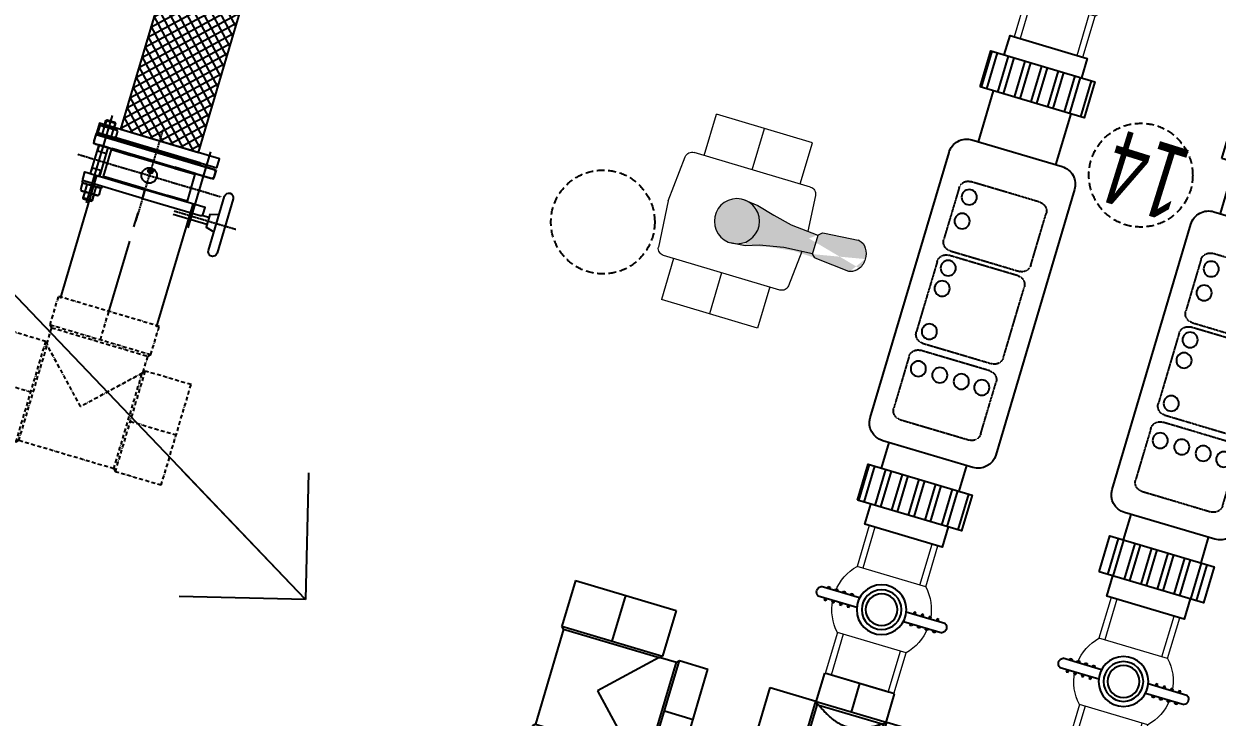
# Model space of a CAD drawing. Header units: millimetres. Extents: x -361340115 to 361596335, y -276742102 to 277032639.
# Drawn here: x 154610 to 156610, y 180972 to 182134 of the extents above; entities that cross this region are included whole.
import ezdxf
from ezdxf.enums import TextEntityAlignment as Align

# ---------------------------------------------------------------- set-up
doc = ezdxf.new("R2010")
doc.units = ezdxf.units.MM
doc.header["$MEASUREMENT"] = 0
for name, pattern in [('4THFLR-ANEXWA$0$HIDDEN', [0.375, 0.25, -0.125]), ('CENTER', [2, 1.25, -0.25, 0.25, -0.25]), ('COLD_WATER', [10.5, 6.5, -2, 0, -2]), ('EE-LIGHTING LAYOUT$0$DASHED', [19.049999999999997, 12.7, -6.35])]:
    doc.linetypes.add(name, pattern=pattern)
for name, color, linetype in [('A-WALL-PATT', 251, 'Continuous'), ('M-PB-Swimming Pool', 130, 'Continuous'), ('ME-PSF-PL-Equip', 1, 'Continuous'), ('MEP-H-N-CWATR-50CW', 3, 'COLD_WATER'), ('MEP-TXTVN25', 7, 'Continuous'), ('P - Ong cap nuoc lanh', 4, 'Continuous'), ('pipe-cr', 212, 'Continuous'), ('pipe-cr-Text', 221, 'Continuous')]:
    doc.layers.add(name, color=color, linetype=linetype)
doc.layers.add('MEP', color=130, linetype='Continuous', plot=False)
for name, color, linetype, lineweight in [('VNP-ACCESSORIES', 7, 'Continuous', 9), ('VNP-THIET BI', 7, 'Continuous', 13), ('VNP-VAVLE', 255, 'Continuous', 13)]:
    doc.layers.add(name, color=color, linetype=linetype, lineweight=lineweight)
doc.styles.add('HBA-DimT', font='ARCHS.SHX', dxfattribs={"width": 0.8})
doc.styles.add('MEP-VN', font='uv-abc.shx', dxfattribs={"width": 0.7})
doc.dimstyles.new('HBA_150', dxfattribs={"dimscale": 150, "dimtxt": 2.5, "dimasz": 2, "dimexe": 1, "dimexo": 1, "dimgap": 1, "dimtad": 1, "dimdec": 0, "dimdsep": 46, "dimtxsty": 'HBA-DimT', "dimblk": 'ARCHTICK', "dimcen": 1, "dimdle": 1, "dimclrd": 44, "dimclre": 44, "dimclrt": 256, "dimadec": 1, "dimazin": 2, "dimtfac": 1, "dimtdec": 0, "dimtix": 1, "dimtmove": 1, "dimatfit": 2, "dimldrblk": 'OPEN90', "dimfxl": 4, "dimtolj": 1, "dimtzin": 0, "dimlwd": -1, "dimlwe": -1, "dimarcsym": 0})

# ---------------------------------------------------------------- blocks, each defined once
blk = doc.blocks.new('TEE-150x150(SIDE)')
for p, q in [((-88, 117), (-88, 167)), ((-88, 167), (88, 167)), ((88, 117), (88, 167)), ((-84, 113.0000000000001), (-88, 117)), ((-84, 84.99999999999994), (-84, 113.0000000000001)), ((84, 113.0000000000001), (88, 117)), ((84, 85), (84, 113.0000000000001)), ((-87, 87.99999999999994), (-167, 87.99999999999994)), ((-167, -87.99999999999994), (-167, 87.99999999999994)), ((-84, 84.99999999999994), (-87, 87.99999999999994)), ((84, 85), (87, 88)), ((167, 88), (87, 88)), ((167, -88), (167, 88)), ((-87, -87.99999999999994), (-167, -87.99999999999994)), ((-83.00000000000006, -84), (-87, -87.99999999999994)), ((83, -84), (-83.00000000000006, -84)), ((83, -84), (87, -88)), ((167, -88), (87, -88))]:
    blk.add_line(p, q)
at = {"color": 8}
for p, q in [((0, 117), (0, 167)), ((-88, 117), (88, 117)), ((-84, 113.0000000000001), (84, 113.0000000000001)), ((-87, -87.99999999999994), (-87, 87.99999999999994)), ((0, 0), (-83.00000000000006, 83.00000000000006)), ((-83.00000000000006, -84), (-83.00000000000006, 83.00000000000006)), ((83, 83), (0, 0)), ((83, -84), (83, 83)), ((87, -88), (87, 88)), ((-167, 0), (-87.00000000000001, 0)), ((87, 0), (167, 0))]:
    blk.add_line(p, q, dxfattribs=at)
for points, knots in [([(-84, 84.99999999999994), (-84, 84.99999999999994), (-83.95420861216013, 84.90902601011345), (-83.7738008360244, 84.54976645782921), (-83.6392012317865, 84.28150048295191), (-83.33188540620972, 83.66663244761838), (-83.17594373651946, 83.35400727709333), (-83.00000000000006, 83.00000000000006)], [18.30798045277466, 18.30798045277466, 18.30798045277466, 18.30798045277466, 22.88497556596832, 22.88497556596832, 27.46197067916199, 27.46197067916199, 30.94816010884046, 30.94816010884046, 30.94816010884046, 30.94816010884046]), ([(83, 83), (83.17594373651946, 83.35400727709333), (83.33188540620972, 83.66663244761833), (83.63920123178644, 84.28150048295191), (83.7738008360244, 84.54976645782921), (83.95420861216013, 84.90902601011351), (84, 85), (84, 85)], [5.667800796708768, 5.667800796708768, 5.667800796708768, 5.667800796708768, 9.15399022638747, 9.15399022638747, 13.73098533958121, 13.73098533958121, 18.30798045277494, 18.30798045277494, 18.30798045277494, 18.30798045277494])]:
    blk.add_open_spline(points, degree=3, knots=knots, dxfattribs=at)
blk = doc.blocks.new('TEE-150x150(SDNHAT')
blk.add_blockref('TEE-150x150(SIDE)', (0, 0))
blk = doc.blocks.new('VALVE 4')
at = {"layer": 'VNP-THIET BI'}
h = blk.add_hatch(color=1, dxfattribs=at)
edge = h.paths.add_edge_path()
edge.add_arc((-505358.764495634, 2765463.175082031), 27.54485702786284, 0, 360)
edge = h.paths.add_edge_path()
edge.add_line((-505209.1496473245, 2765443.22784265), (-505210.3303586699, 2765443.358216871))
edge.add_arc((-505210.9096892342, 2765456.433754143), 13.32268163221071, 277.5914620132771, 331.5963902902878)
edge.add_arc((-505216.4840704299, 2765461.929197438), 20.95402868192775, 325.6184341753637, 362.6805153245354)
edge.add_line((-505259.0138492276, 2765475.461702744), (-505259.0138492276, 2765451.10958686))
edge.add_line((-505252.129764555, 2765446.837330206), (-505210.3303586699, 2765443.358216871))
edge.add_line((-505254.7525377945, 2765447.274768005), (-505252.129764555, 2765446.837330206))
edge.add_line((-505259.1232086772, 2765451.208001089), (-505254.7525377945, 2765447.274768005))
edge.add_line((-505294.1148881958, 2765448.718672475), (-505259.1232086772, 2765451.208001089))
edge.add_line((-505317.625927384, 2765443.329711298), (-505294.1148881958, 2765448.718672475))
edge.add_line((-505339.7233530614, 2765437.348949871), (-505317.625927384, 2765443.329711298))
edge.add_line((-505358.764495634, 2765435.630225003), (-505339.7233530614, 2765437.348949871))
edge.add_line((-505340.7442463462, 2765489.126270931), (-505358.764495634, 2765490.719939058))
edge.add_line((-505324.4603789115, 2765483.683724692), (-505340.7442463462, 2765489.126270931))
edge.add_line((-505294.7576783249, 2765477.75935173), (-505324.4603789115, 2765483.683724692))
edge.add_line((-505259.1232086772, 2765475.133624395), (-505294.7576783249, 2765477.75935173))
edge.add_line((-505254.7525377945, 2765479.066857479), (-505259.1232086772, 2765475.133624395))
edge.add_line((-505252.129764555, 2765479.504295277), (-505254.7525377945, 2765479.066857479))
edge.add_line((-505210.3303586699, 2765482.983408614), (-505252.129764555, 2765479.504295277))
edge.add_line((-505209.1496473245, 2765482.590456015), (-505210.3303586699, 2765482.983408614))
edge.add_arc((-505210.9096892342, 2765469.384544523), 13.32268163221071, 28.40360970971226, 82.4085379867229)
edge.add_arc((-505216.4840704299, 2765463.889101228), 20.95402868192775, 357.3194846754647, 394.3815658246363)
h = blk.add_hatch(color=1, dxfattribs=at)
edge = h.paths.add_edge_path()
edge.add_arc((-505358.764495634, 2765463.175082031), 27.54485702786284, 0, 360)
edge = h.paths.add_edge_path()
edge.add_line((-505294.1148881958, 2765448.718672475), (-505259.1232086772, 2765451.208001089))
edge.add_line((-505317.625927384, 2765443.329711298), (-505294.1148881958, 2765448.718672475))
edge.add_line((-505294.7576783249, 2765477.75935173), (-505324.4603789115, 2765483.683724692))
edge.add_line((-505259.1232086772, 2765475.133624395), (-505294.7576783249, 2765477.75935173))
edge.add_line((-505339.7233530614, 2765437.348949871), (-505317.625927384, 2765443.329711298))
edge.add_line((-505324.4603789115, 2765483.683724692), (-505340.7442463462, 2765489.126270931))
for p, q in [((-505297.5642903819, 2765581.215011051), (-505419.9736598938, 2765581.21036564)), ((-505419.9716690031, 2765528.749207278), (-505419.9736598938, 2765581.21036564)), ((-505358.7669842474, 2765528.751529984), (-505358.7689751376, 2765581.212688346)), ((-505297.5622994914, 2765528.75385269), (-505297.5642903819, 2765581.215011051)), ((-505284.6498150884, 2765528.754342715), (-505432.8841534057, 2765528.748717252)), ((-505446.1997595709, 2765463.171763879), (-505441.5995287488, 2765520.702114556)), ((-505272.3641965186, 2765476.109287119), (-505275.9338290368, 2765520.708401536)), ((-505446.1997595709, 2765463.171763879), (-505441.5951622308, 2765405.641762526)), ((-505275.929462519, 2765405.648049506), (-505272.3617140778, 2765450.266206047)), ((-505284.6448378618, 2765397.60144681), (-505432.8791761788, 2765397.595821346)), ((-505419.9666917761, 2765397.596311372), (-505419.9647008855, 2765345.13515301)), ((-505358.7620070204, 2765397.598634078), (-505358.7600161299, 2765345.137475716)), ((-505297.5573222645, 2765397.600956784), (-505297.5553313738, 2765345.139798421)), ((-505297.5553313738, 2765345.139798421), (-505419.9647008855, 2765345.13515301)), ((-505416.3632388728, 2765345.135289685), (-505416.3632388727, 2765345.137475715))]:
    blk.add_line(p, q, dxfattribs=at)
at = {"layer": 'VNP-THIET BI', "color": 1}
for p, q in [((-505340.7442463462, 2765489.126270931), (-505358.764495634, 2765490.719939058)), ((-505324.4603789115, 2765483.683724692), (-505340.7442463462, 2765489.126270931)), ((-505294.7576783249, 2765477.75935173), (-505324.4603789115, 2765483.683724692)), ((-505254.7525377945, 2765479.066857479), (-505259.1232086772, 2765475.133624395)), ((-505252.129764555, 2765479.504295277), (-505254.7525377945, 2765479.066857479)), ((-505210.3303586699, 2765482.983408614), (-505252.129764555, 2765479.504295277)), ((-505209.1496473245, 2765482.590456015), (-505210.3303586699, 2765482.983408614)), ((-505259.1232086772, 2765475.133624395), (-505294.7576783249, 2765477.75935173)), ((-505259.0138492276, 2765475.461702744), (-505259.0138492276, 2765451.10958686)), ((-505294.1148881958, 2765448.718672475), (-505259.1232086772, 2765451.208001089)), ((-505259.1232086772, 2765451.208001089), (-505254.7525377945, 2765447.274768005)), ((-505358.764495634, 2765435.630225003), (-505339.7233530614, 2765437.348949871)), ((-505339.7233530614, 2765437.348949871), (-505317.625927384, 2765443.329711298)), ((-505317.625927384, 2765443.329711298), (-505294.1148881958, 2765448.718672475)), ((-505254.7525377945, 2765447.274768005), (-505252.129764555, 2765446.837330206)), ((-505252.129764555, 2765446.837330206), (-505210.3303586699, 2765443.358216871)), ((-505209.1496473245, 2765443.22784265), (-505210.3303586699, 2765443.358216871))]:
    blk.add_line(p, q, dxfattribs=at)
blk.add_circle((-505358.764495634, 2765463.175082031), 27.54485702786284, dxfattribs=at)
at = {"layer": 'VNP-THIET BI'}
for centre, start, end in [((-505432.8838215906, 2765520.005190858), 90.002174374715, 175.4282531221418), ((-505284.6494832735, 2765520.010816322), 4.576095629443468, 90.002174374715), ((-505432.879507994, 2765406.33934774), 184.5760956294435, 270.002174374715), ((-505284.6451696774, 2765406.344973204), 270.002174374715, 355.4282531221417)]:
    blk.add_arc(centre, 8.743526400000002, start, end, dxfattribs=at)
at = {"layer": 'VNP-THIET BI', "color": 1}
for centre, radius, start, end in [((-505210.9096892342, 2765469.384544523), 13.32268163221071, 28.40360970971226, 82.4085379867229), ((-505216.4840704299, 2765463.889101228), 20.95402868192775, 357.3194846754647, 34.38156582463633), ((-505210.9096892342, 2765456.433754143), 13.32268163221071, 277.5914620132771, 331.5963902902878), ((-505216.4840704299, 2765461.929197438), 20.95402868192775, 325.6184341753637, 2.680515324535353)]:
    blk.add_arc(centre, radius, start, end, dxfattribs=at)
blk = doc.blocks.new('*U337')
at = {"layer": 'VNP-VAVLE'}
blk.add_blockref('VALVE 4', (0, 0), dxfattribs=at)
blk = doc.blocks.new('MB VAN')
at = {"layer": 'ME-PSF-PL-Equip'}
for p, q in [((229017.4516560282, 37943.63604705766), (228976.946553456, 37943.63604705766)), ((228983.946553456, 37943.63604705766), (228983.946553456, 37945.63604705766)), ((228983.946553456, 37945.63604705766), (228985.946553456, 37945.63604705766)), ((228985.946553456, 37945.63604705766), (228985.946553456, 37943.63604705766)), ((228991.946553456, 37943.63604705766), (228991.946553456, 37945.63604705766)), ((228991.946553456, 37945.63604705766), (228993.946553456, 37945.63604705766)), ((228993.946553456, 37945.63604705766), (228993.946553456, 37943.63604705766)), ((228999.946553456, 37943.63604705766), (228999.946553456, 37945.63604705766)), ((228999.946553456, 37945.63604705766), (229001.946553456, 37945.63604705766)), ((229001.946553456, 37945.63604705766), (229001.946553456, 37943.63604705766)), ((229007.946553456, 37943.63604705766), (229007.946553456, 37945.63604705766)), ((229007.946553456, 37945.63604705766), (229009.946553456, 37945.63604705766)), ((229009.946553456, 37945.63604705766), (229009.946553456, 37943.63604705766)), ((229066.4414508839, 37943.63604705766), (229106.946553456, 37943.63604705766)), ((229075.946553456, 37945.63604705766), (229073.946553456, 37945.63604705766)), ((229073.946553456, 37945.63604705766), (229073.946553456, 37943.63604705766)), ((229075.946553456, 37943.63604705766), (229075.946553456, 37945.63604705766)), ((229083.946553456, 37945.63604705766), (229081.946553456, 37945.63604705766)), ((229081.946553456, 37945.63604705766), (229081.946553456, 37943.63604705766)), ((229083.946553456, 37943.63604705766), (229083.946553456, 37945.63604705766)), ((229091.946553456, 37945.63604705766), (229089.946553456, 37945.63604705766)), ((229089.946553456, 37945.63604705766), (229089.946553456, 37943.63604705766)), ((229091.946553456, 37943.63604705766), (229091.946553456, 37945.63604705766)), ((229099.946553456, 37945.63604705766), (229097.946553456, 37945.63604705766)), ((229097.946553456, 37945.63604705766), (229097.946553456, 37943.63604705766)), ((229099.946553456, 37943.63604705766), (229099.946553456, 37945.63604705766)), ((229017.4516560282, 37933.63604705766), (228976.946553456, 37933.63604705766)), ((228983.946553456, 37933.63604705766), (228983.946553456, 37931.63604705766)), ((228983.946553456, 37931.63604705766), (228985.946553456, 37931.63604705766)), ((228985.946553456, 37931.63604705766), (228985.946553456, 37933.63604705766)), ((228991.946553456, 37933.63604705766), (228991.946553456, 37931.63604705766)), ((228991.946553456, 37931.63604705766), (228993.946553456, 37931.63604705766)), ((228993.946553456, 37931.63604705766), (228993.946553456, 37933.63604705766)), ((228999.946553456, 37933.63604705766), (228999.946553456, 37931.63604705766)), ((228999.946553456, 37931.63604705766), (229001.946553456, 37931.63604705766)), ((229001.946553456, 37931.63604705766), (229001.946553456, 37933.63604705766)), ((229007.946553456, 37933.63604705766), (229007.946553456, 37931.63604705766)), ((229007.946553456, 37931.63604705766), (229009.946553456, 37931.63604705766)), ((229009.946553456, 37931.63604705766), (229009.946553456, 37933.63604705766)), ((229066.4414508839, 37933.63604705766), (229106.946553456, 37933.63604705766)), ((229073.946553456, 37931.63604705766), (229073.946553456, 37933.63604705766)), ((229075.946553456, 37931.63604705766), (229073.946553456, 37931.63604705766)), ((229075.946553456, 37933.63604705766), (229075.946553456, 37931.63604705766)), ((229081.946553456, 37931.63604705766), (229081.946553456, 37933.63604705766)), ((229083.946553456, 37931.63604705766), (229081.946553456, 37931.63604705766)), ((229083.946553456, 37933.63604705766), (229083.946553456, 37931.63604705766)), ((229089.946553456, 37931.63604705766), (229089.946553456, 37933.63604705766)), ((229091.946553456, 37931.63604705766), (229089.946553456, 37931.63604705766)), ((229091.946553456, 37933.63604705766), (229091.946553456, 37931.63604705766)), ((229097.946553456, 37931.63604705766), (229097.946553456, 37933.63604705766)), ((229099.946553456, 37931.63604705766), (229097.946553456, 37931.63604705766)), ((229099.946553456, 37933.63604705766), (229099.946553456, 37931.63604705766))]:
    blk.add_line(p, q, dxfattribs=at)
for radius in [25, 20, 16]:
    blk.add_circle((229041.946553456, 37938.63604705766), radius, dxfattribs=at)
for centre, start, end in [((228979.6132201227, 37938.63604705766), 118.0724869362944, 241.9275130637056), ((229104.2798867894, 37938.63604705766), 298.0724869362944, 61.92751306370563)]:
    blk.add_arc(centre, 5.666666666662102, start, end, dxfattribs=at)
at = {"layer": 'VNP-ACCESSORIES'}
for p, q in [((229005.9465534561, 37973.33475020347), (229005.946553456, 38016.13604705766)), ((229005.9465534561, 38016.13604705766), (229011.946553456, 38016.13604705766)), ((229005.9465534561, 38016.13604705766), (229077.946553456, 38016.13604705766)), ((229011.946553456, 38016.13604705766), (229071.946553456, 38016.13604705766)), ((229077.946553456, 38016.13604705766), (229077.946553456, 37973.33475020346)), ((229005.9465534561, 37973.33475020349), (229077.946553456, 37973.33475020348)), ((229005.946553456, 37861.13604705766), (229005.9465534561, 37903.93734391185)), ((229005.9465534561, 37903.93734391185), (229077.946553456, 37903.93734391186)), ((229077.946553456, 37903.93734391186), (229077.946553456, 37861.13604705766)), ((229005.946553456, 37861.13604705766), (229011.946553456, 37861.13604705766)), ((229071.946553456, 37861.13604705766), (229011.946553456, 37861.13604705766)), ((229071.946553456, 37861.13604705766), (229077.946553456, 37861.13604705766))]:
    blk.add_line(p, q, dxfattribs=at)
for start, end in [(136.0544804377653, 174.2608295227124), (5.739170477287631, 43.94551956223467), (185.7391704772876, 223.9455195622347), (316.0544804377653, 354.2608295227124)]:
    blk.add_arc((229041.946553456, 37938.63604705766), 50, start, end, dxfattribs=at)
at = {"layer": 'VNP-VAVLE'}
for p, q in [((229011.9465534561, 37973.33475020349), (229011.946553456, 38016.13604705766)), ((229071.946553456, 38016.13604705766), (229071.9465534561, 37973.33475020348)), ((229011.946553456, 37861.13604705766), (229011.9465534561, 37903.93734391185)), ((229071.946553456, 37903.93734391186), (229071.946553456, 37861.13604705766))]:
    blk.add_line(p, q, dxfattribs=at)
blk = doc.blocks.new('*U344')
at = {"layer": 'VNP-VAVLE'}
blk.add_blockref('MB VAN', (-752564.9988189068, 2702396.393554311), dxfattribs=at)
blk = doc.blocks.new('A$C6D401C14')
h = blk.add_hatch()
h.set_pattern_fill('ANSI32', color=256, scale=77.4271575175112, angle=494.9999999999999)
h.set_pattern_definition([(179.9999999999999, (-302162.8303644285, -36695.06976005022), (-2.550731143011237e-14, -29.0351840690667), []), (179.9999999999999, (-302172.5087591, -36685.39136537543), (-2.550731143011237e-14, -29.0351840690667), [])])
h.paths.add_polyline_path([(-425.2730079367757, 90.56473325839033), (-362.4571802262217, 90.56473325140541), (-362.4571802448481, -91.68711895222077), (-425.2730079554021, -91.68711894570151)])
h = blk.add_hatch()
h.set_pattern_fill('ANSI32', color=256, scale=77.4271575175112, angle=494.9999999999999)
h.set_pattern_definition([(179.9999999999999, (-302885.2160522565, -36695.06976005022), (-2.550731143011237e-14, -29.0351840690667), []), (179.9999999999999, (-302894.8944469281, -36685.39136537543), (-2.550731143011237e-14, -29.0351840690667), [])])
h.paths.add_polyline_path([(297.1126798912883, 90.5647331806249), (359.9285076018423, 90.56473317363998), (359.9285075832158, -91.6871190299862), (297.1126798726618, -91.68711902300129)])
blk.add_lwpolyline([(221.5802962426096, 109.1802573575987), (-242.3457863982767, 109.1802574074245, 0.4142135623735162), (-273.3166494108737, 78.20939440414077), (-273.3166494276375, -79.33178012591088, 0.4142135623732433), (-242.3457864206284, -110.3026431357139), (221.5802962183952, -110.302643183677, 0.4142135623729461), (252.5511592291296, -79.33178018039325), (252.5511592458934, 78.20939434733009, 0.4142135623726748)], format="xyb", close=True)
for points in [[(-362.4571802262217, 90.56473324907711), (-425.2730079367757, 90.56473325606203), (-425.2730079554021, -91.68711894570151), (-362.4571802448481, -91.68711895222077)], [(359.9285076018423, 90.56473317363998), (297.1126798912883, 90.5647331806249), (297.1126798726618, -91.68711902300129), (359.9285075832158, -91.6871190299862)]]:
    blk.add_lwpolyline(points, close=True)
for points in [[(-425.2730079386383, 66.9388071540161), (-459.1850630901754, 66.9388071577414), (-459.1850630994886, -68.0611928399303), (-425.2730079535395, -68.06119284365559)], [(-273.3166494108737, 66.93880713818362), (-362.4571802280843, 66.93880714749685)], [(297.1126798894256, 66.93880707671633), (252.5511592458934, 66.93880708137294)], [(359.9285075850785, -68.06119292607764), (395.3629616592079, -68.06119292980293), (395.3629616741091, 66.93880706647178), (359.9285075999796, 66.93880706973141)], [(-362.4571802429855, -68.06119285064051), (-273.3166494257748, -68.06119285995374)], [(252.5511592309922, -68.0611929144361), (297.1126798745245, -68.06119291909272)]]:
    blk.add_lwpolyline(points)
at = {"linetype": '4THFLR-ANEXWA$0$HIDDEN', "ltscale": 0.5}
for points in [[(-190.1551474928856, 76.07171198161086), (-100.1495983172208, 76.07171197183197, -0.414213562373095), (-84.66416681557894, 60.58628046739614), (-84.66416682861745, -60.5854632286937, -0.414213562373095), (-100.1495983339846, -76.07089473080123), (-190.1551475096494, -76.070894721488, -0.414213562373095), (-205.6405790131539, -60.58546321565518), (-205.6405790001154, 60.58628048043465, -0.414213562373095)], [(76.90882730670273, -60.58546324592317, -0.414213562373095), (61.42339580133557, -76.07089474896202), (-61.42047052271664, -76.07089473499218, -0.414213562373095), (-76.90590202435851, -60.58546322915936), (-76.90590201132, 60.58628046693048, -0.414213562373095), (-61.42047050595284, 76.07171196764102), (61.42339581809938, 76.07171195413684, -0.414213562373095), (76.90882731974125, 60.58628045016667)], [(104.7766853068024, 76.0717119499459), (194.7822344861925, 76.071711940167, -0.414213562373095), (210.267665984109, 60.58628043619683), (210.2676659729332, -60.585463259893, -0.414213562373095), (194.7822344694287, -76.07089476293186), (104.7766852900386, -76.07089475268731, -0.414213562373095), (89.291253792122, -60.58546324685449), (89.29125380329788, 60.58628044923535, -0.414213562373095)]]:
    blk.add_lwpolyline(points, format="xyb", close=True, dxfattribs=at)
for centre in [(-179.9974093995988, 55.27510981861269), (-138.1338452231139, 55.27510981395608), (-55.99017016962171, 55.27510980557417), (-20.1071241889149, 55.27510980138322), (55.0764383431524, 55.27510979346698), (120.0076523702592, 55.27510978648206), (120.0076523665339, 17.7073842761456), (120.0076523628086, -19.8603412360535), (120.0076523572206, -55.72044147603447)]:
    blk.add_circle(centre, 12.81536453813691)
blk = doc.blocks.new('TEE-150x100(SIDE)')
for p, q in [((-60.99999999999994, 87), (-60.99999999999994, 137)), ((-60.99999999999994, 137), (61.00000000000006, 137)), ((61.00000000000006, 87), (61.00000000000006, 137)), ((-61.99999999999994, 88), (-141.9999999999999, 88)), ((-141.9999999999999, -88), (-141.9999999999999, 88)), ((142, 88), (62.00000000000006, 88)), ((142, -88), (142, 88)), ((-61.99999999999994, -88), (-141.9999999999999, -88)), ((-57.99999999999994, -84), (-61.99999999999994, -88)), ((58.00000000000006, -84), (-57.99999999999994, -84)), ((58.00000000000006, -84), (62.00000000000006, -88)), ((142, -88), (62.00000000000006, -88))]:
    blk.add_line(p, q)
at = {"color": 8}
for p, q in [((5.684341886080801e-14, 137), (0, 87)), ((-57.99999999999994, 84), (-61.99999999999994, 88)), ((-61.99999999999994, -88), (-61.99999999999994, 88)), ((-60.99999999999994, 87), (-57.99999999999994, 84)), ((-60.99999999999994, 87), (61.00000000000006, 87)), ((-57.99999999999994, -84), (-57.99999999999994, 84)), ((55.51576352656463, 83), (-55.51576352656451, 83)), ((58.00000000000006, 84), (62.00000000000006, 88)), ((61.00000000000006, 87), (58.00000000000006, 84)), ((58.00000000000006, -84), (58.00000000000006, 84)), ((62.00000000000006, -88), (62.00000000000006, 88)), ((-141.9999999999999, 0), (-61.99999999999994, 0)), ((62.00000000000006, 0), (142, 0))]:
    blk.add_line(p, q, dxfattribs=at)
for points, knots in [([(-55.51576352656451, 82.99999999981155), (-55.95513833546875, 83.17423019974505), (-56.34553505773249, 83.33045311829252), (-57.12071193422946, 83.64220467782312), (-57.45719096572128, 83.77886857258146), (-57.78693712783252, 83.91305247416076), (-57.868036580004, 83.94613366984628), (-57.97456688901792, 83.98960668204863), (-57.99999999999994, 84), (-57.99999999999994, 84)], [5.732094432859178, 5.732094432859178, 5.732094432859178, 5.732094432859178, 9.131674144953216, 9.131674144953216, 13.69751121742982, 13.69751121742982, 15.98042975366813, 15.98042975366813, 18.26334828990643, 18.26334828990643, 18.26334828990643, 18.26334828990643]), ([(55.51576352656463, 82.99999999981155), (55.21194637321133, 82.79678745474031), (54.86174370862102, 82.56344962257593), (53.90362440794877, 81.92937524053372), (53.24930813061252, 81.4995264932818), (51.77302892194541, 80.54272503384577), (50.95025662446784, 80.01526493644383), (49.15485649666698, 78.88418022619723), (48.18223237726318, 78.2805911814641), (46.11187630484631, 77.02355857685197), (45.01404140933079, 76.37009933216207), (42.72269067984712, 75.0423643479728), (41.52915556358761, 74.36814206906007), (39.06605341237372, 73.02109618437623), (37.74880784175014, 72.32248080868479), (34.97154302933347, 70.9124640574808), (33.51153742124842, 70.20110190451541), (30.46530457673214, 68.79902871425253), (28.87898327685537, 68.10832785029757), (25.59866442112241, 66.78353290751454), (23.90464872800152, 66.14951811786106), (20.42984668139991, 64.97465007094472), (18.64733507892629, 64.43334717342209), (15.0168439602042, 63.47786011655161), (13.1688211324622, 63.0638264342921), (9.435313970491734, 62.39113330725264), (7.549419439524513, 62.13255700684702), (3.771124746756243, 61.78739586868279), (1.878714435890629, 61.7008914036094), (-1.878714435890515, 61.70089140360939), (-3.771124746756129, 61.78739586868279), (-7.549419439524399, 62.13255700684702), (-9.43531397049162, 62.39113330725266), (-13.16882113246209, 63.0638264342921), (-15.01684396020403, 63.47786011655161), (-18.64733507892618, 64.43334717342209), (-20.42984668139979, 64.97465007094472), (-23.9046487280014, 66.14951811786106), (-25.59866442112235, 66.78353290751456), (-28.87898327685525, 68.10832785029758), (-30.46530457673202, 68.79902871425253), (-33.51153742124831, 70.20110190451541), (-34.9715430293333, 70.91246405748078), (-37.74880784175002, 72.32248080868476), (-39.06605341237361, 73.02109618437623), (-41.52915556358749, 74.36814206906007), (-42.72269067984701, 75.04236434797282), (-45.01404140933067, 76.37009933216208), (-46.11187630484619, 77.02355857685197), (-48.18223237726306, 78.2805911814641), (-49.15485649666687, 78.88418022619723), (-50.95025662446773, 80.01526493644383), (-51.7730289219453, 80.54272503384576), (-53.24930813061241, 81.49952649328179), (-53.9036244079486, 81.9293752405337), (-54.86174370862091, 82.56344962257593), (-55.21194637321122, 82.7967874547403), (-55.51576352656451, 82.99999999981155)], [102.4315587867275, 102.4315587867275, 102.4315587867275, 102.4315587867275, 106.3379642869135, 106.3379642869135, 111.9060386346898, 111.9060386346898, 117.4741129824662, 117.4741129824662, 123.0421873302426, 123.0421873302426, 128.6102616780189, 128.6102616780189, 134.1783360257953, 134.1783360257953, 139.814479333467, 139.814479333467, 145.4506226411387, 145.4506226411387, 151.0867659488104, 151.0867659488104, 156.7229092564821, 156.7229092564821, 162.3590525641538, 162.3590525641538, 167.9951958718255, 167.9951958718255, 173.6313391794972, 173.6313391794972, 179.2674824871689, 179.2674824871689, 184.9036257948407, 184.9036257948407, 190.5397691025123, 190.5397691025123, 196.175912410184, 196.175912410184, 201.8120557178557, 201.8120557178557, 207.4481990255275, 207.4481990255275, 213.0843423331991, 213.0843423331991, 218.7204856408708, 218.7204856408708, 224.3566289485426, 224.3566289485426, 229.9247032963189, 229.9247032963189, 235.4927776440953, 235.4927776440953, 241.0608519918716, 241.0608519918716, 246.628926339648, 246.628926339648, 252.1970006874243, 252.1970006874243, 256.1034061876104, 256.1034061876104, 256.1034061876104, 256.1034061876104]), ([(58.00000000000006, 84), (58.00000000000006, 84), (57.97456688901804, 83.98960668204863), (57.86803658000412, 83.94613366984628), (57.78693712783263, 83.91305247416076), (57.4571909657214, 83.77886857258146), (57.12071193422958, 83.64220467782312), (56.3455350577326, 83.33045311829252), (55.95513833546886, 83.17423019974505), (55.51576352656463, 82.99999999981155)], [18.26334828990641, 18.26334828990641, 18.26334828990641, 18.26334828990641, 20.54626682614472, 20.54626682614472, 22.82918536238302, 22.82918536238302, 27.39502243485963, 27.39502243485963, 30.79460214695369, 30.79460214695369, 30.79460214695369, 30.79460214695369])]:
    blk.add_open_spline(points, degree=3, knots=knots, dxfattribs=at)
blk = doc.blocks.new('TEE-150x100(DNHAT)')
blk.add_blockref('TEE-150x100(SIDE)', (0, 0))
blk = doc.blocks.new('A$C20C05768')
for name, p, rotation in [('TEE-150x150(SDNHAT', (1645.214691431867, 1933.141398800169), 180), ('TEE-150x100(DNHAT)', (1645.214691431838, 1515.515007440448), 90)]:
    blk.add_blockref(name, p, dxfattribs=dict(rotation=rotation))
at = {"linetype": '4THFLR-ANEXWA$0$HIDDEN', "ltscale": 0.5}
for p in [(854.5183964318494, 1516.076200372074), (854.5183964318494, 1093.144397694734)]:
    blk.add_blockref('A$C6D401C14', p, dxfattribs=at)
at = {"layer": 'VNP-VAVLE'}
for name, p, xscale, yscale, zscale, rotation in [('*U337', (-3795889.334114772, -691875.5427163932), 1.372903225806452, 1.372903225806452, 1.372903225806452, 270), ('*U344', (4567491.216002285, 874053.9354499485), 1.666666666666667, 1.666666666666667, 1.666666666666667, 90), ('*U344', (4568604.097360379, 874053.9354498582), 1.666666666666667, 1.666666666666667, 1.666666666666667, 90), ('*U344', (4568604.097360379, 873631.0036471809), 1.666666666666667, 1.666666666666667, 1.666666666666667, 90)]:
    blk.add_blockref(name, p, dxfattribs=dict(at, xscale=xscale, yscale=yscale, zscale=zscale, rotation=rotation))
blk = doc.blocks.new('FLA4_10K')
blk.add_lwpolyline([(2, -105), (13, -105, 0.414213562373095), (18, -100), (18, 100, 0.414213562373095), (13, 105), (2, 105)], format="xyb", close=True)
at = {"color": 8}
for points in [[(25, 87.5), (-25, 87.5)], [(25, -87.5), (-25, -87.5)]]:
    blk.add_lwpolyline(points, dxfattribs=at)
blk.add_lwpolyline([(0, -75), (2, -75), (2, 75), (0, 75)], close=True)
blk = doc.blocks.new('RubExp_100')
at = {"linetype": 'ByBlock'}
h = blk.add_hatch(dxfattribs=at)
h.set_pattern_fill('ANSI37', color=8, scale=100, style=0)
h.set_pattern_definition([(44.99999999999999, (-88400.5625, 3610), (-8.838834764831843, 8.838834764831844), []), (135, (-88400.5625, 3610), (-8.838834764831844, -8.838834764831843), [])])
h.paths.add_polyline_path([(-282, -67.99787762501364), (-18, -67.99787762501364), (-18, 67.99787762501364), (-282, 67.99787762501364)])
at = {"color": 7, "linetype": 'ByBlock'}
for points in [[(-298, -105), (-282, -105), (-282, 105), (-298, 105)], [(-2, -105), (-18, -105), (-18, 105), (-2, 105)], [(-300, -75), (-298, -75), (-298, 75), (-300, 75)], [(0, -75), (-2, -75), (-2, 75), (0, 75)]]:
    blk.add_lwpolyline(points, close=True, dxfattribs=at)
at = {"color": 0, "linetype": 'ByBlock'}
blk.add_lwpolyline([(-282, -67.99787762501364), (-18, -67.99787762501364), (-18, 67.99787762501364), (-282, 67.99787762501364)], close=True, dxfattribs=at)
at = {"layer": 'pipe-cr', "color": 0, "linetype": 'ByBlock', "xscale": -1}
blk.add_blockref('FLA4_10K', (-300, 0), dxfattribs=at)
at = {"layer": 'pipe-cr', "color": 0, "linetype": 'ByBlock'}
blk.add_blockref('FLA4_10K', (0, 0), dxfattribs=at)
blk = doc.blocks.new('$mb-bulon')
at = {"color": 7, "linetype": 'CENTER'}
for points in [[(-1.25, 0), (1.25, 0)], [(0, 1.25), (0, -1.25)]]:
    blk.add_lwpolyline(points, dxfattribs=at)
at = {"color": 7, "linetype": 'Continuous'}
blk.add_lwpolyline([(1, 0), (0.5, 0.8660254037858977), (-0.5, 0.8660254037858977), (-1, 0), (-0.5, -0.8660254037858977), (0.5, -0.8660254037858977)], close=True, dxfattribs=at)
blk.add_circle((0, 0), 0.8660000000000001, dxfattribs=at)
blk = doc.blocks.new('Kitz_ButterGear4TB')
at = {"color": 8, "linetype": 'CENTER'}
for p, q in [((45.00000000000182, 57.00000000001455), (45, 165)), ((0, -125), (0, 125)), ((-80, 0), (80, 0))]:
    blk.add_line(p, q, dxfattribs=at)
at = {"color": 7, "linetype": 'ByBlock'}
for p, q in [((39, 116), (39, 105.4661391543923)), ((51, 116), (51.00000000000182, 57.00000000001455))]:
    blk.add_line(p, q, dxfattribs=at)
at = {"color": 8, "linetype": 'ByBlock'}
for p, q in [((65.30999999999767, 87.5), (-65.72999999999593, 87.5)), ((-56.35987858599401, -72.06404200621182), (-57.33000000000175, -73.74434158478107)), ((-57.33000000000175, -73.74434158478107), (-57.33000000000175, -101.2556584152335)), ((-57.33000000000175, -101.2556584152335), (-57.33000000000175, -73.74434158478107)), ((-44.84223995824868, -71.75), (-56.16776004174608, -71.75)), ((-56.16776004174608, -79.61916882556397), (-44.84223995824868, -79.61916882556397)), ((-44.65012141400075, -72.06404200621182), (-43.67999999999302, -73.74434158478107)), ((-43.67999999999302, -104.8249999999971), (-43.67999999999302, -70.17500000000291)), ((-43.67999999999302, -70.17500000000291), (-40.52999999999884, -70.17500000000291)), ((-43.67999999999302, -101.2556584152335), (-43.67999999999302, -73.74434158478107)), ((-40.52999999999884, -70.17500000000291), (-40.52999999999884, -104.8249999999971)), ((43.25999999999476, -70.17500000000291), (40.11000000000058, -70.17500000000291)), ((40.11000000000058, -70.17500000000291), (40.11000000000058, -104.8249999999971)), ((43.25999999999476, -104.8249999999971), (43.25999999999476, -70.17500000000291)), ((44.2301214140025, -72.06404200621182), (43.25999999999476, -73.74434158478107)), ((43.25999999999476, -101.2556584152335), (43.25999999999476, -73.74434158478107)), ((44.42223995825043, -71.75), (55.74776004174782, -71.75)), ((55.74776004174782, -79.61916882556397), (44.42223995825043, -79.61916882556397)), ((55.93987858599576, -72.06404200621182), (56.91000000000349, -73.74434158478107)), ((56.91000000000349, -73.74434158478107), (56.91000000000349, -101.2556584152335)), ((56.91000000000349, -101.2556584152335), (56.91000000000349, -73.74434158478107)), ((-56.16776004174608, -95.38083117443603), (-44.84223995824868, -95.38083117443603)), ((55.74776004174782, -95.38083117443603), (44.42223995825043, -95.38083117443603)), ((-56.35987858599401, -102.9359579937882), (-57.33000000000175, -101.2556584152335)), ((-56.16776004174608, -103.25), (-44.84223995824868, -103.25)), ((-44.65012141400075, -102.9359579937882), (-43.67999999999302, -101.2556584152335)), ((-40.52999999999884, -104.8249999999971), (-43.67999999999302, -104.8249999999971)), ((40.11000000000058, -104.8249999999971), (43.25999999999476, -104.8249999999971)), ((44.2301214140025, -102.9359579937882), (43.25999999999476, -101.2556584152335)), ((55.74776004174782, -103.25), (44.42223995825043, -103.25)), ((55.93987858599576, -102.9359579937882), (56.91000000000349, -101.2556584152335))]:
    blk.add_line(p, q, dxfattribs=at)
at = {"color": 7, "linetype": 'ByBlock'}
blk.add_lwpolyline([(92.5, 146, -1), (92.5, 131), (-2.5, 131, -1), (-2.5, 146)], format="xyb", close=True, dxfattribs=at)
blk.add_lwpolyline([(30.15388203201292, 131), (33.90388203201292, 116), (56.09611796797253, 116), (59.84611796798708, 131)], dxfattribs=at)
at = {"color": 8, "linetype": 'ByBlock'}
for points in [[(-25.41000000000349, 0), (-25.41000000000349, 105), (-36.33000000000175, 105, 0.414213562373095), (-40.52999999999884, 100.8000000000029), (-40.52999999999884, 0)], [(40.11000000000058, 1.455191522836685e-11), (40.11000000000058, 100.8000000000175, 0.414213562373095), (35.91000000000349, 105.0000000000146), (24.99000000000524, 105.0000000000146), (24.99000000000524, 1.455191522836685e-11)], [(-40.52999999999884, 0), (-40.52999999999884, -100.8000000000029, 0.414213562373095), (-36.33000000000175, -105), (-25.41000000000349, -105), (-25.41000000000349, -37.46282207255717)], [(40.11000000000058, 0), (40.11000000000058, -100.8000000000029, -0.414213562373095), (35.91000000000349, -105), (24.99000000000524, -105), (24.99000000000524, 0)]]:
    blk.add_lwpolyline(points, format="xyb", dxfattribs=at)
for points in [[(-23.72999999999593, 0), (-23.72999999999593, 73), (-25.41000000000349, 73), (-25.41000000000349, 37.46282207255717)], [(23.30999999999767, 0), (23.30999999999767, 73), (24.99000000000524, 73), (24.99000000000524, 0)], [(-25.41000000000349, 0), (-25.41000000000349, -73), (-23.72999999999593, -73), (-23.72999999999593, -38.54890708749008)], [(24.99000000000524, -45.29172015524819), (24.99000000000524, -73), (23.30999999999767, -73), (23.30999999999767, -43.39441677098512)], [(-67.83000000000175, -79.94000000000233), (-57.33000000000175, -79.94000000000233)], [(-25.19999999999709, -79.94000000000233), (-15.11999999999534, -79.94000000000233), (-14.27999999999884, -79.10000000000582)], [(-15.11999999999534, -95.90000000000873), (-15.11999999999534, -79.10000000000582)], [(24.77999999999884, -79.94000000000233), (14.69999999999709, -79.94000000000233), (13.86000000000058, -79.10000000000582)], [(14.69999999999709, -95.90000000000873), (14.69999999999709, -79.10000000000582)], [(67.41000000000349, -79.94000000000233), (56.91000000000349, -79.94000000000233)], [(73.91999999999825, -87.5), (-78.95999999999185, -87.5)], [(-67.83000000000175, -95.05999999999767), (-57.33000000000175, -95.05999999999767)], [(-25.19999999999709, -95.05999999999767), (-15.11999999999534, -95.05999999999767), (-14.27999999999884, -95.90000000000873)], [(24.77999999999884, -95.05999999999767), (14.69999999999709, -95.05999999999767), (13.86000000000058, -95.90000000000873)], [(67.41000000000349, -95.05999999999767), (56.91000000000349, -95.05999999999767)]]:
    blk.add_lwpolyline(points, dxfattribs=at)
at = {"color": 0, "linetype": 'ByBlock'}
for points in [[(-23.72999999999593, 38.54890708749008), (-23.72999999999593, 73), (23.30999999999767, 73), (23.30999999999767, 38.80431725516974)], [(23.30999999999767, 0), (23.30999999999767, -73), (-23.72999999999593, -73), (-23.72999999999593, 0)]]:
    blk.add_lwpolyline(points, dxfattribs=at)
at = {"color": 8, "linetype": 'ByBlock'}
for points in [[(-67.83000000000175, -79.10000000000582), (-67.83000000000175, -95.90000000000873), (-69.40499999999884, -94.32499999999709), (-69.40499999999884, -80.67500000000291)], [(-57.33000000000175, -79.10000000000582), (-57.33000000000175, -95.90000000000873), (-67.83000000000175, -95.90000000000873), (-67.83000000000175, -79.10000000000582)], [(-25.41000000000349, -79.10000000000582), (-25.41000000000349, -95.90000000000873), (24.99000000000524, -95.90000000000873), (24.99000000000524, -79.10000000000582)], [(56.91000000000349, -79.10000000000582), (56.91000000000349, -95.90000000000873), (67.41000000000349, -95.90000000000873), (67.41000000000349, -79.10000000000582)], [(67.41000000000349, -79.10000000000582), (67.41000000000349, -95.90000000000873), (68.98500000000058, -94.32499999999709), (68.98500000000058, -80.67500000000291)]]:
    blk.add_lwpolyline(points, close=True, dxfattribs=at)
blk.add_circle((0, 0), 13, dxfattribs=at)
for centre, radius, start, end in [((-50.08891518684686, -75.68458441278199), 7.241084813144052, 147.0866908452813, 212.9133091547187), ((-30.02999999999884, -87.5), 27.29999999999999, 163.2213451190789, 196.7786548809211), ((-50.9210848131479, -75.68458441278199), 7.241084813144052, 327.0866908452813, 32.91330915471869), ((-70.97999999999593, -87.5), 27.29999999999999, 343.2213451190788, 16.7786548809211), ((50.50108481314965, -75.68458441278199), 7.241084813144052, 147.0866908452813, 212.9133091547187), ((70.55999999999767, -87.5), 27.29999999999999, 163.2213451190789, 196.7786548809211), ((49.66891518684861, -75.68458441278199), 7.241084813144052, 327.0866908452813, 32.91330915471869), ((29.61000000000058, -87.5), 27.29999999999999, 343.2213451190788, 16.7786548809211), ((-50.08891518684686, -99.31541558721801), 7.241084813144052, 147.0866908452813, 212.9133091547187), ((-50.9210848131479, -99.31541558721801), 7.241084813144052, 327.0866908452813, 32.91330915471869), ((50.50108481314965, -99.31541558721801), 7.241084813144052, 147.0866908452813, 212.9133091547187), ((49.66891518684861, -99.31541558721801), 7.241084813144052, 327.0866908452813, 32.91330915471869)]:
    blk.add_arc(centre, radius, start, end, dxfattribs=at)
at = {"color": 8, "linetype": 'ByBlock', "xscale": 4.5, "yscale": 4.5, "zscale": 4.5}
blk.add_blockref('$mb-bulon', (-8.000000000001819, 0), dxfattribs=at)
blk = doc.blocks.new('*U343')
at = {"linetype": 'ByBlock', "ltscale": 200}
for points in [[(-2.999999999999183, 84), (212.023053599477, 84)], [(-2.999999999999183, 84), (212.023053599477, 84)], [(-2.999999999999183, 84), (212.023053599477, 84)], [(-3.000000000000812, -84), (212.0230535994752, -84)], [(-3.000000000000812, -84), (212.0230535994752, -84)], [(-3.000000000000812, -84), (212.0230535994752, -84)]]:
    blk.add_lwpolyline(points, dxfattribs=at)
at = {"color": 8, "linetype": 'CENTER', "ltscale": 100}
blk.add_lwpolyline([(-3, 0), (212.0230535994763, 0)], dxfattribs=at)
blk.add_lwpolyline([(-3, 0), (212.0230535994763, 0)], dxfattribs=at)
blk.add_lwpolyline([(-3, 0), (212.0230535994763, 0)], dxfattribs=at)
blk = doc.blocks.new('A$C69690F30')
at = {"extrusion": (-1.389432688930534e-09, 1.62645963229759e-06, 0.9999999999986774)}
blk.add_blockref('TEE-150x150(SDNHAT', (233.5587445120404, -988.2161588984176, -0.05894657934967362), dxfattribs=at)
at = {"layer": 'M-PB-Swimming Pool', "color": 0, "extrusion": (-1.389432688930534e-09, 1.62645963229759e-06, 0.9999999999986774), "rotation": 90.00001781851077}
blk.add_blockref('*U343', (233.5653915643852, -821.2161590305391, -0.05894657934967366), dxfattribs=at)
at = {"layer": 'pipe-cr', "extrusion": (-1.389432688930534e-09, 1.62645963229759e-06, 0.9999999999986774), "rotation": 270.0000178185107}
blk.add_blockref('Kitz_ButterGear4TB', (233.5653178552815, -584.2031054310172, -0.05894657934967377), dxfattribs=at)
at = {"layer": 'pipe-cr-Text', "extrusion": (-1.389432688930534e-09, 1.62645963229759e-06, 0.9999999999986774), "rotation": 90.00001781851077}
blk.add_blockref('RubExp_100', (233.5652113313104, -241.6731054310063, -0.05894657934967373), dxfattribs=at)
blk = doc.blocks.new('_ARCHTICK')
at = {"color": 0, "linetype": 'ByBlock', "const_width": 0.15}
blk.add_lwpolyline([(-0.5, -0.5), (0.5, 0.5)], dxfattribs=at)
blk = doc.blocks.new('_Open90')
at = {"color": 0, "linetype": 'ByBlock', "lineweight": -2}
for p, q in [((-0.5, 0.5), (0, 0)), ((0, 0), (-1, 0)), ((0, 0), (-0.5, -0.5))]:
    blk.add_line(p, q, dxfattribs=at)
blk = doc.blocks.new('RKWEWE')
at = {"layer": 'MEP-TXTVN25', "color": 6, "linetype": 'EE-LIGHTING LAYOUT$0$DASHED', "extrusion": (7.224028913139348e-06, 2.43331125823664e-05, 0.9999999996778566)}
for centre in [(156482.1827451873, 181880.3186600019, 5.635593309614984), (155580.610615424, 181801.7843490808, 5.627169342248477)]:
    blk.add_circle(centre, 86.97383819499025, dxfattribs=at)
at = {"extrusion": (-4.615636697263387e-07, -1.559593487036145e-06, 0.9999999999986774), "xscale": -1, "rotation": 73.4650042676284}
blk.add_blockref('A$C20C05768', (157893.072359276, 182042.8613109471, -0.3535802116472623), dxfattribs=at)
at = {"layer": 'MEP-H-N-CWATR-50CW', "linetype": 'ByBlock', "rotation": 343.4648675998616}
blk.add_blockref('A$C69690F30', (154762.7053523301, 182506.2704754364, -0.007574475260263296), dxfattribs=at)
at = {"layer": 'MEP-TXTVN25', "color": 6, "linetype": 'EE-LIGHTING LAYOUT$0$DASHED', "extrusion": (7.224028913139348e-06, 2.43331125823664e-05, 0.9999999996778566), "style": 'MEP-VN', "width": 0.7}
blk.add_text('14', height=125, rotation=162.6876261561555, dxfattribs=at).set_placement((156508.9705262976, 181939.0545833005, 5.635593309614982), align=Align.CENTER)
at = {"layer": 'P - Ong cap nuoc lanh'}
blk.add_leader([(155082.406835022, 181169.3086506825, -0.02731840414811116), (146710.2275489518, 189931.5758686592, -0.02731840414811116), (126455.4267105354, 189931.5758686592, -0.02731840414811116)], dimstyle='HBA_150', override={"dimgap": 1, "dimtad": 0}, dxfattribs=at)
blk = doc.blocks.new('A$Cd3fdeb23')
blk.add_blockref('RKWEWE', (-181388.2243324411, -20650.03152461779, -1.244732893472907e-07))

msp = doc.modelspace()

# ---------------------------------------------------------------- hatches: boundary and pattern name
at = {"layer": 'A-WALL-PATT', "transparency": 33554618}
h = msp.add_hatch(dxfattribs=at)
h.set_pattern_fill('ANSI31', color=256, scale=2000, angle=-61.00000000000001)
h.set_pattern_definition([(344, (0, 0), (68.90933895424986, 240.3154239845798), [])])
h.paths.add_polyline_path([(154266.9422003443, 136317.3978756269), (153709.9741725627, 134346.3284534252), (157445.4508969582, 133290.7892138074), (159381.1403992943, 140141.0227944687), (156087.0469995181, 141071.8396815819), (157507.0757164604, 146096.4177794125), (156054.9928514469, 146506.6933797709), (156585.2715006522, 148383.3051991821), (158037.143308258, 147973.0889683239), (162300.4908134251, 163060.7663293396), (160859.0679649679, 163484.9382466849), (161394.0447382076, 165360.157173611), (162830.768881446, 164937.3819109626), (167892.1715416678, 182849.6192221011), (165429.697186976, 183545.4394969156), (165425.6443299971, 183547.060755472), (163697.9318240735, 184035.2585329305), (151765.5384129717, 141824.4085874198), (142527.2761265191, 144434.8781900458), (141275.636455363, 139988.370525035)])
edge = h.paths.add_edge_path(flags=16)
edge.add_line((165425.5245326863, 183546.6323538829), (164955.0960586794, 181881.8208549895))
edge.add_line((164955.0960586794, 181881.8208549895), (165917.4147997946, 181609.8968941135))
edge.add_line((165917.4147997946, 181609.8968941135), (166387.840109294, 183274.6971940493))
h.paths.add_polyline_path([(160725.4450825294, 166913.3899808492), (161687.7814983943, 166641.4610689746), (161190.1606488559, 164880.4177687163), (160227.8430613694, 165152.3414036097)], flags=16)
h.paths.add_polyline_path([(155993.9700715279, 150169.0436333472), (156956.3064873927, 149897.1147214726), (156458.6856378543, 148136.0714212143), (155496.3680503678, 148407.9950561077)], flags=16)

# ---------------------------------------------------------------- next in the draw order: block references
at = {"layer": 'MEP'}
msp.add_blockref('A$Cd3fdeb23', (181388.2243324411, 20650.03152461779, 1.244732893472907e-07), dxfattribs=at)

doc.saveas('drawing.dxf')
